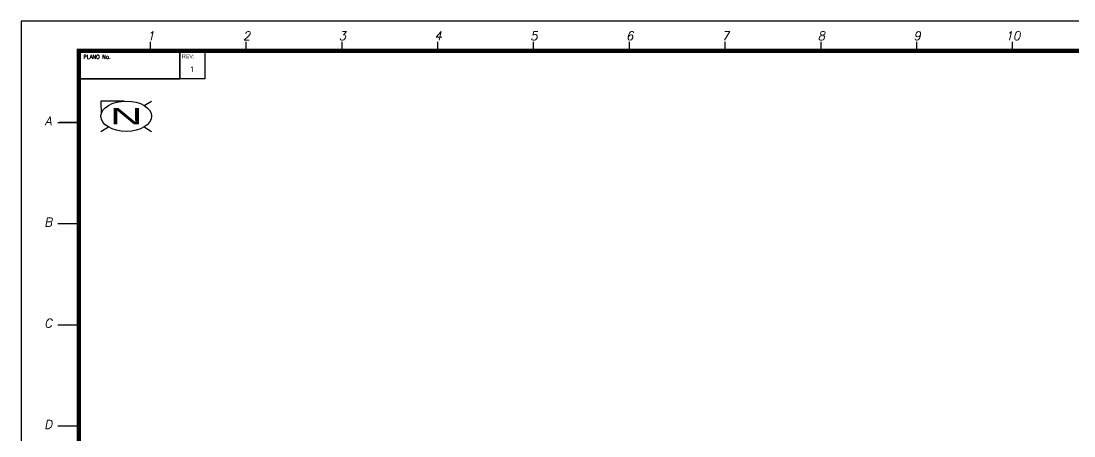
# Model space of a CAD drawing. Header units: millimetres. Extents: x 0 to 841, y 0 to 594.
# Drawn here: x 0 to 364.6, y 450.5 to 594 of the extents above; entities that cross this region are included whole.
import ezdxf
from ezdxf.enums import TextEntityAlignment as Align

# ---------------------------------------------------------------- set-up
doc = ezdxf.new("R2010")
doc.units = ezdxf.units.MM
doc.header["$LTSCALE"] = 0.25
doc.layers.add('FORMATO_TEXTO', color=7, linetype='Continuous', lineweight=13)
doc.layers.add('ROTULO', color=7, linetype='Continuous')
doc.layers.add('Title Block', color=7, linetype='Continuous')
doc.styles.add('ROMANS', font='romans', dxfattribs={"oblique": 10})
doc.styles.add('ROTULO_DML', font='iso.shx')
doc.styles.get("Standard").update_dxf_attribs({"font": 'arial.ttf'})

# ---------------------------------------------------------------- blocks, each defined once
blk = doc.blocks.new('Title Block A304')
at = {"layer": 'ROTULO', "color": 255}
for p, q in [((44.7, 586.83), (44.7, 583.69)), ((77.87, 586.83), (77.87, 583.69)), ((111.04, 586.83), (111.04, 583.69)), ((144.21, 586.83), (144.21, 583.69)), ((177.38, 586.83), (177.38, 583.69)), ((210.55, 586.83), (210.55, 583.69)), ((243.72, 586.83), (243.72, 583.69)), ((276.89, 586.83), (276.89, 583.69)), ((310.06, 586.83), (310.06, 583.69)), ((343.23, 586.83), (343.23, 583.69)), ((12.76, 558.93), (20, 558.93)), ((20, 558.93), (13.26, 558.93)), ((12.76, 523.93), (20, 523.93)), ((12.76, 488.93), (20, 488.93)), ((12.76, 453.93), (20, 453.93))]:
    blk.add_line(p, q, dxfattribs=at)
at = {"layer": 'ROTULO'}
blk.add_lwpolyline([(0, 0), (841, 0), (841, 594), (0, 594), (0, 0)], dxfattribs=at)
blk.add_lwpolyline([(0, 0), (841, 0), (841, 594), (0, 594), (0, 0)], dxfattribs=at)
at = {"layer": 'ROTULO', "const_width": 1.5}
blk.add_lwpolyline([(831, 583.69), (20, 583.69), (20, 10.31), (830.57, 10.31)], close=True, dxfattribs=at)
at = {"layer": 'ROTULO'}
for points in [[(55, 583.69), (20, 583.69), (20, 574.05), (55, 574.05)], [(20, 583.69), (55, 583.69), (55, 574.05), (20, 574.05)], [(20, 583.69), (63.63, 583.69), (63.63, 574.05), (20, 574.05)], [(63.63, 574.05), (55, 574.05), (55, 583.69), (63.63, 583.69)]]:
    blk.add_lwpolyline(points, close=True, dxfattribs=at)
at = {"layer": 'FORMATO_TEXTO', "color": 7, "lineweight": 0, "insert": (58.73, 578.32), "char_height": 2, "attachment_point": 1, "style": 'ROTULO_DML'}
blk.add_mtext_dynamic_manual_height_columns('1', width=1.45, gutter_width=12.7, heights=[0], dxfattribs=at)
at = {"layer": 'FORMATO_TEXTO', "style": 'ROTULO_DML'}
for tag, p, height in [('PLANO ', (21.62, 575.97), 1.5), ('ARCHIVO ACAD', (786.29, 12.03), 1.6)]:
    blk.add_attdef(tag, p, '', height=height, dxfattribs=at)
at = {"layer": 'FORMATO_TEXTO', "style": 'ROMANS'}
for tag, p in [('PROYECTO 1', (787.04, 43.84)), ('PROYECTO 2', (787.33, 40.24)), ('LINENUMBER', (786.84, 36.53))]:
    blk.add_attdef(tag, text='', height=1.8, dxfattribs=at).set_placement(p, align=Align.CENTER)
at = {"layer": 'ROTULO', "color": 255, "style": 'ROMANS', "oblique": 12}
for s, p in [('1', (44.93, 587.38)), ('2', (78.1, 587.38)), ('3', (111.27, 587.38)), ('4', (144.44, 587.38)), ('5', (177.61, 587.38)), ('6', (210.78, 587.38)), ('7', (243.95, 587.38)), ('8', (277.12, 587.38)), ('9', (310.29, 587.38)), ('10', (343.46, 587.38)), ('A', (9.4, 557.96)), ('B', (9.4, 522.96)), ('C', (9.4, 487.96)), ('D', (9.4, 452.96))]:
    blk.add_text(s, height=3, dxfattribs=at).set_placement(p, align=Align.CENTER)
at = {"layer": 'ROTULO', "attachment_point": 1}
for s, insert, char_height in [('{\\Fromans.shx;PLANO No.}', (21.57, 582.31), 1.3209), ('REV:', (55.71, 582.48), 1.321)]:
    blk.add_mtext(s, dxfattribs=dict(at, insert=insert, char_height=char_height))
blk = doc.blocks.new('*U31')
at = {"color": 0, "linetype": 'ByBlock', "lineweight": 25}
for p, q in [((-0.7, 5.23), (-8.75, 5.25)), ((-8.75, 5.25), (-8.67, 0.7)), ((6.19, 3.71), (8.75, 5.25)), ((-8.75, -5.25), (-6.19, -3.71)), ((6.19, -3.71), (8.75, -5.25))]:
    blk.add_line(p, q, dxfattribs=at)
at = {"color": 0, "linetype": 'ByBlock', "lineweight": -2}
blk.add_line((0, 0), (0, 0), dxfattribs=at)
blk.add_line((0, 0), (0, 0), dxfattribs=at)
blk.add_line((0, 0), (0, 0), dxfattribs=at)
blk.add_line((0, 0), (0, 0), dxfattribs=at)
blk.add_line((0, 0), (0, 0), dxfattribs=at)
at = {"color": 0, "linetype": 'ByBlock', "lineweight": 25}
blk.add_ellipse((0, 0), major_axis=(8.75, 0), ratio=0.6, dxfattribs=at)
at = {"color": 0, "linetype": 'ByBlock', "lineweight": 40, "width": 2}
blk.add_text('N', height=5.6, dxfattribs=at).set_placement((0, 0), align=Align.MIDDLE_CENTER)

msp = doc.modelspace()

# ---------------------------------------------------------------- block references
at = {"layer": 'Title Block'}
for name, p in [('Title Block A304', (0, 0)), ('*U31', (36.424, 561.086))]:
    msp.add_blockref(name, p, dxfattribs=at)

doc.saveas('drawing.dxf')
